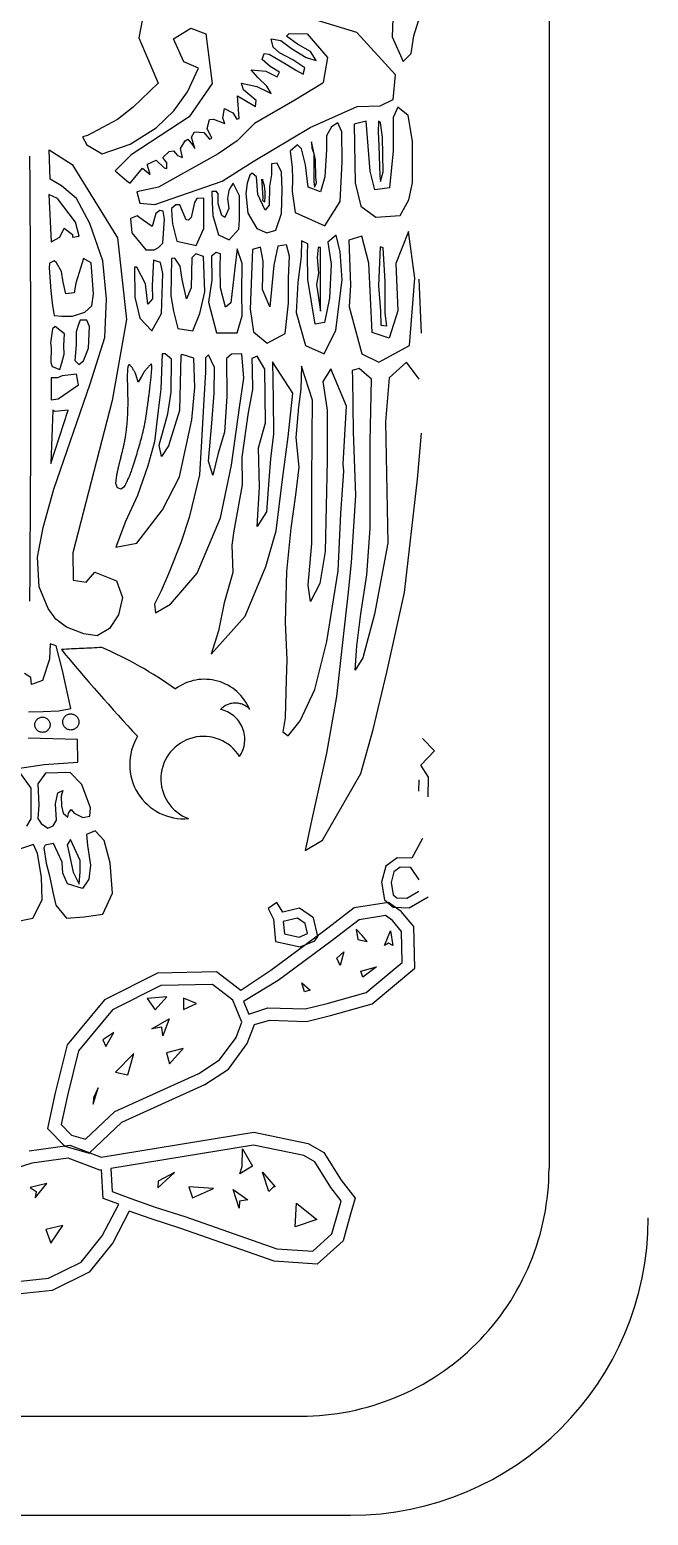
# Model space of a CAD drawing. Header units: millimetres. Extents: x -90 to 45, y 1085 to 1175.
# Drawn here: x 29.26 to 31.46, y 1152.24 to 1157.52 of the extents above; entities that cross this region are included whole.
import ezdxf

# ---------------------------------------------------------------- set-up
doc = ezdxf.new("R2010")
doc.units = ezdxf.units.MM
doc.linetypes.add('ACAD_ISO04W100', pattern=[30, 24, -3, 0, -3])
doc.layers.add('CUADRO DE DATOS', color=254, linetype='Continuous')
doc.layers.add('Eje', color=30, linetype='ACAD_ISO04W100')

msp = doc.modelspace()

# ---------------------------------------------------------------- linework, layer by layer
at = {"layer": 'CUADRO DE DATOS'}
for p, q in [((31.1071, 1158.9739), (31.1071, 1153.4709)), ((25.9737, 1152.5889), (30.2251, 1152.5889)), ((25.7973, 1152.236), (30.4015, 1152.236))]:
    msp.add_line(p, q, dxfattribs=at)
for centre, radius, start, end in [((30.2251, 1153.4709), 0.882, 269.9976, 0.0024), ((30.4015, 1153.2945), 1.0585, 270, 0)]:
    msp.add_arc(centre, radius, start, end, dxfattribs=at)
at = {"layer": 'Eje'}
for p, q in [((30.4234, 1157.5133), (29.9635, 1157.654)), ((30.5535, 1157.6284), (30.5495, 1157.4972)), ((30.6261, 1157.5016), (30.649, 1157.5736)), ((29.6621, 1157.562), (29.649, 1157.4941)), ((29.7716, 1157.4902), (29.8334, 1157.5288)), ((29.8334, 1157.5288), (29.8863, 1157.5078)), ((30.5607, 1157.3628), (30.4234, 1157.5133)), ((29.649, 1157.4941), (29.7173, 1157.3332)), ((29.809, 1157.4085), (29.7716, 1157.4902)), ((29.8863, 1157.5078), (29.9095, 1157.3319)), ((30.1261, 1157.4609), (30.1188, 1157.4909)), ((30.1188, 1157.4909), (30.1537, 1157.485)), ((30.1484, 1157.4405), (30.1261, 1157.4609)), ((30.1537, 1157.485), (30.1916, 1157.4557)), ((30.1735, 1157.4995), (30.1831, 1157.5097)), ((30.2126, 1157.4713), (30.1735, 1157.4995)), ((30.1831, 1157.5097), (30.2468, 1157.5081)), ((30.2589, 1157.4456), (30.2126, 1157.4713)), ((30.2468, 1157.5081), (30.3191, 1157.4241)), ((30.5495, 1157.4972), (30.5881, 1157.4101)), ((30.6169, 1157.4378), (30.6261, 1157.5016)), ((29.8607, 1157.3864), (29.809, 1157.4085)), ((30.0866, 1157.4164), (30.0943, 1157.4386)), ((30.1155, 1157.3918), (30.0866, 1157.4164)), ((30.0943, 1157.4386), (30.1118, 1157.4357)), ((30.1118, 1157.4357), (30.1719, 1157.4003)), ((30.1959, 1157.4154), (30.1484, 1157.4405)), ((30.1916, 1157.4557), (30.2434, 1157.4239)), ((30.2386, 1157.3873), (30.1959, 1157.4154)), ((30.2434, 1157.4239), (30.2788, 1157.4138)), ((30.2788, 1157.4138), (30.2589, 1157.4456)), ((30.3191, 1157.4241), (30.3036, 1157.3346)), ((30.5881, 1157.4101), (30.6169, 1157.4378)), ((29.8213, 1157.3022), (29.8607, 1157.3864)), ((30.0723, 1157.3521), (30.0476, 1157.3802)), ((30.0476, 1157.3802), (30.0999, 1157.3755)), ((30.1042, 1157.3215), (30.0723, 1157.3521)), ((30.0999, 1157.3755), (30.1408, 1157.3552)), ((30.1492, 1157.3715), (30.1155, 1157.3918)), ((30.1408, 1157.3552), (30.1492, 1157.3715)), ((30.1719, 1157.4003), (30.2092, 1157.3782)), ((30.2092, 1157.3782), (30.2327, 1157.365)), ((30.2327, 1157.365), (30.2386, 1157.3873)), ((30.5525, 1157.275), (30.5607, 1157.3628)), ((29.7173, 1157.3332), (29.6285, 1157.2477)), ((29.7728, 1157.2342), (29.8213, 1157.3022)), ((29.9095, 1157.3319), (29.8275, 1157.2133)), ((30.0207, 1157.3087), (30.0135, 1157.3327)), ((30.0135, 1157.3327), (30.0682, 1157.3208)), ((30.0659, 1157.2715), (30.0207, 1157.3087)), ((30.0682, 1157.3208), (30.1043, 1157.3029)), ((30.1193, 1157.2957), (30.1042, 1157.3215)), ((30.1043, 1157.3029), (30.1193, 1157.2957)), ((30.3024, 1157.3327), (30.2029, 1157.2718)), ((30.3036, 1157.3346), (30.3024, 1157.3327)), ((29.6285, 1157.2477), (29.5728, 1157.2037)), ((30.0047, 1157.2065), (29.9997, 1157.2882)), ((29.9997, 1157.2882), (30.0629, 1157.2493)), ((30.2029, 1157.2718), (30.0595, 1157.1886)), ((30.0629, 1157.2493), (30.0659, 1157.2715)), ((30.2583, 1157.1752), (30.4246, 1157.2495)), ((30.4246, 1157.2495), (30.5063, 1157.2515)), ((30.5063, 1157.2515), (30.5525, 1157.275)), ((30.5694, 1157.2468), (30.5527, 1157.2102)), ((30.6061, 1157.2181), (30.5694, 1157.2468)), ((29.5728, 1157.2037), (29.4654, 1157.1464)), ((29.8275, 1157.2133), (29.6211, 1157.0777)), ((29.7098, 1157.1734), (29.7728, 1157.2342)), ((29.8919, 1157.1708), (29.8996, 1157.2033)), ((29.8996, 1157.2033), (29.914, 1157.2045)), ((29.914, 1157.2045), (29.9537, 1157.189)), ((29.9471, 1157.2076), (29.953, 1157.2424)), ((29.9537, 1157.189), (29.9471, 1157.2076)), ((29.953, 1157.2424), (29.9831, 1157.2275)), ((29.9831, 1157.2275), (29.9975, 1157.2047)), ((29.9975, 1157.2047), (30.0047, 1157.2065)), ((30.4572, 1157.1979), (30.4139, 1157.1864)), ((30.4714, 1157.0195), (30.4572, 1157.1979)), ((30.501, 1157.198), (30.4999, 1157.1596)), ((30.5082, 1157.1914), (30.501, 1157.198)), ((30.5527, 1157.2102), (30.5523, 1157.0924)), ((30.6213, 1157.1262), (30.6061, 1157.2181)), ((29.4654, 1157.1464), (29.4485, 1157.1416)), ((29.4485, 1157.1416), (29.4636, 1157.1128)), ((29.618, 1157.1161), (29.7098, 1157.1734)), ((29.8355, 1157.14), (29.8468, 1157.1593)), ((29.8468, 1157.1593), (29.8799, 1157.157)), ((29.8799, 1157.157), (29.8998, 1157.1336)), ((29.9076, 1157.1366), (29.8919, 1157.1708)), ((30.0595, 1157.1886), (29.9977, 1157.1278)), ((30.0556, 1157.0534), (30.2583, 1157.1752)), ((30.334, 1157.1772), (30.3161, 1157.1453)), ((30.3161, 1157.1453), (30.3162, 1157.0961)), ((30.3556, 1157.1911), (30.334, 1157.1772)), ((30.3701, 1157.1593), (30.3556, 1157.1911)), ((30.3716, 1157.0529), (30.3701, 1157.1593)), ((30.4139, 1157.1864), (30.4161, 1157.0452)), ((30.4999, 1157.1596), (30.5024, 1157.1091)), ((30.515, 1157.1404), (30.5082, 1157.1914)), ((29.3297, 1157.095), (29.4115, 1157.0436)), ((29.3329, 1156.9905), (29.3297, 1157.095)), ((29.4636, 1157.1128), (29.5184, 1157.0816)), ((29.5184, 1157.0816), (29.618, 1157.1161)), ((29.7341, 1157.0677), (29.7563, 1157.09)), ((29.7563, 1157.09), (29.7713, 1157.0924)), ((29.7713, 1157.0924), (29.7857, 1157.0756)), ((29.7965, 1157.0997), (29.8133, 1157.128)), ((29.8038, 1157.0679), (29.7965, 1157.0997)), ((29.8133, 1157.128), (29.8229, 1157.1334)), ((29.8229, 1157.1334), (29.8391, 1157.113)), ((29.8482, 1157.0998), (29.8355, 1157.14)), ((29.8391, 1157.113), (29.8482, 1157.0998)), ((29.8998, 1157.1336), (29.9076, 1157.1366)), ((29.9977, 1157.1278), (29.9305, 1157.0808)), ((30.2122, 1157.1133), (30.187, 1157.091)), ((30.187, 1157.091), (30.1932, 1157.0327)), ((30.2273, 1157.0989), (30.2122, 1157.1133)), ((30.2406, 1157.0424), (30.2273, 1157.0989)), ((30.2627, 1157.1236), (30.2639, 1157.1008)), ((30.2766, 1157.0593), (30.2627, 1157.1236)), ((30.2639, 1157.1008), (30.2706, 1157.0827)), ((30.3162, 1157.0961), (30.3104, 1156.9999)), ((30.5024, 1157.1091), (30.5051, 1157.0022)), ((30.517, 1157.0166), (30.515, 1157.1404)), ((30.5523, 1157.0924), (30.5397, 1156.9599)), ((30.6217, 1156.9778), (30.6213, 1157.1262)), ((29.4115, 1157.0436), (29.5725, 1156.7826)), ((29.6211, 1157.0777), (29.5642, 1157.0205)), ((29.6789, 1157.0448), (29.7107, 1157.0592)), ((29.6789, 1157.04), (29.6789, 1157.0448)), ((29.6892, 1157.0075), (29.6789, 1157.04)), ((29.7107, 1157.0592), (29.739, 1157.0317)), ((29.9305, 1157.0808), (29.7187, 1156.9625)), ((29.7479, 1157.0497), (29.7341, 1157.0677)), ((29.748, 1157.0293), (29.7479, 1157.0497)), ((29.7857, 1157.0756), (29.8038, 1157.0679)), ((29.9452, 1156.9841), (30.0556, 1157.0534)), ((30.1205, 1157.0452), (30.1199, 1157.0079)), ((30.1403, 1157.0482), (30.1205, 1157.0452)), ((30.156, 1157.0158), (30.1403, 1157.0482)), ((30.251, 1156.9625), (30.2406, 1157.0424)), ((30.2706, 1157.0827), (30.2712, 1157.0545)), ((30.2712, 1157.0545), (30.2708, 1156.9824)), ((30.278, 1156.9986), (30.2766, 1157.0593)), ((30.3647, 1156.9111), (30.3716, 1157.0529)), ((30.4161, 1157.0452), (30.4174, 1156.9785)), ((29.3732, 1156.9678), (29.3329, 1156.9905)), ((29.5642, 1157.0205), (29.6057, 1156.9857)), ((29.6057, 1156.9857), (29.6177, 1156.9767)), ((29.6177, 1156.9767), (29.6621, 1157.0303)), ((29.6621, 1157.0303), (29.6892, 1157.0075)), ((29.705, 1156.9006), (29.9452, 1156.9841)), ((29.739, 1157.0317), (29.748, 1157.0293)), ((30.043, 1157.0047), (30.0341, 1156.9765)), ((30.0514, 1157.012), (30.043, 1157.0047)), ((30.0671, 1156.9988), (30.0514, 1157.012)), ((30.0714, 1156.9363), (30.0671, 1156.9988)), ((30.0845, 1156.991), (30.0864, 1156.9784)), ((30.09, 1156.982), (30.0899, 1156.991)), ((30.0948, 1156.967), (30.09, 1156.982)), ((30.1199, 1157.0079), (30.1128, 1156.9646)), ((30.1579, 1156.9527), (30.156, 1157.0158)), ((30.1932, 1157.0327), (30.1951, 1156.9925)), ((30.1951, 1156.9925), (30.194, 1156.9468)), ((30.2708, 1156.9824), (30.2732, 1156.962)), ((30.2798, 1156.9782), (30.278, 1156.9986)), ((30.3104, 1156.9999), (30.2943, 1156.9464)), ((30.4872, 1156.9535), (30.4714, 1157.0195)), ((30.5051, 1157.0022), (30.5081, 1156.9823)), ((30.5081, 1156.9823), (30.517, 1157.0166)), ((29.3595, 1156.9221), (29.3288, 1156.9364)), ((29.3288, 1156.9364), (29.337, 1156.7682)), ((29.4268, 1156.9228), (29.3732, 1156.9678)), ((29.7187, 1156.9625), (29.6412, 1156.9455)), ((29.6412, 1156.9455), (29.6521, 1156.9059)), ((29.9248, 1156.9474), (29.9086, 1156.9473)), ((29.9086, 1156.9473), (29.9087, 1156.9083)), ((29.9308, 1156.9384), (29.9248, 1156.9474)), ((29.9309, 1156.9029), (29.9308, 1156.9384)), ((29.9681, 1156.9505), (29.9633, 1156.9228)), ((29.9752, 1156.9637), (29.9681, 1156.9505)), ((29.9842, 1156.9764), (29.9752, 1156.9637)), ((30.006, 1156.9319), (29.9842, 1156.9764)), ((30.0066, 1156.8989), (30.006, 1156.9319)), ((30.0341, 1156.9765), (30.0294, 1156.9404)), ((30.0294, 1156.9404), (30.0361, 1156.8701)), ((30.098, 1156.8811), (30.0714, 1156.9363)), ((30.0864, 1156.9784), (30.0889, 1156.9243)), ((30.0972, 1156.9472), (30.0948, 1156.967)), ((30.0961, 1156.9105), (30.0973, 1156.9297)), ((30.0973, 1156.9297), (30.0972, 1156.9472)), ((30.1128, 1156.9646), (30.1124, 1156.8991)), ((30.1563, 1156.8686), (30.1579, 1156.9527)), ((30.194, 1156.9468), (30.2038, 1156.8723)), ((30.2943, 1156.9464), (30.251, 1156.9625)), ((30.2732, 1156.962), (30.2798, 1156.9782)), ((30.4174, 1156.9785), (30.438, 1156.8951)), ((30.5397, 1156.9599), (30.4872, 1156.9535)), ((30.6091, 1156.917), (30.6217, 1156.9778)), ((29.4234, 1156.8375), (29.3595, 1156.9221)), ((29.4745, 1156.8334), (29.4268, 1156.9228)), ((29.6521, 1156.9059), (29.705, 1156.9006)), ((29.7237, 1156.879), (29.7087, 1156.8688)), ((29.7345, 1156.8767), (29.7237, 1156.879)), ((29.74, 1156.849), (29.7345, 1156.8767)), ((29.7801, 1156.8996), (29.7651, 1156.8869)), ((29.7651, 1156.8869), (29.7658, 1156.8605)), ((29.7946, 1156.8996), (29.7801, 1156.8996)), ((29.8091, 1156.8624), (29.7946, 1156.8996)), ((29.8462, 1156.9082), (29.8397, 1156.8757)), ((29.8546, 1156.9226), (29.8462, 1156.9082)), ((29.8792, 1156.9232), (29.8546, 1156.9226)), ((29.8795, 1156.8151), (29.8792, 1156.9232)), ((29.9087, 1156.9083), (29.9112, 1156.8614)), ((29.9442, 1156.8615), (29.9309, 1156.9029)), ((29.9688, 1156.8868), (29.9539, 1156.8549)), ((29.9633, 1156.9228), (29.9688, 1156.8868)), ((30.006, 1156.8971), (30.0066, 1156.8989)), ((30.0068, 1156.8466), (30.006, 1156.8971)), ((30.0889, 1156.9243), (30.0877, 1156.9153)), ((30.0877, 1156.9153), (30.0961, 1156.9105)), ((30.1124, 1156.8991), (30.098, 1156.8811)), ((30.3102, 1156.8251), (30.3647, 1156.9111)), ((30.438, 1156.8951), (30.491, 1156.8555)), ((30.5775, 1156.8623), (30.6091, 1156.917)), ((29.4367, 1156.7883), (29.4234, 1156.8375)), ((29.5204, 1156.7007), (29.4745, 1156.8334)), ((29.6426, 1156.8608), (29.6186, 1156.8506)), ((29.6186, 1156.8506), (29.6235, 1156.8001)), ((29.6655, 1156.8435), (29.6426, 1156.8608)), ((29.6956, 1156.8231), (29.6655, 1156.8435)), ((29.7087, 1156.8688), (29.6956, 1156.8231)), ((29.7359, 1156.798), (29.74, 1156.849)), ((29.7658, 1156.8605), (29.7677, 1156.8317)), ((29.7677, 1156.8317), (29.7834, 1156.7704)), ((29.8169, 1156.8468), (29.8091, 1156.8624)), ((29.8253, 1156.845), (29.8169, 1156.8468)), ((29.8343, 1156.8547), (29.8253, 1156.845)), ((29.8397, 1156.8757), (29.8343, 1156.8547)), ((29.9112, 1156.8614), (29.9312, 1156.7924)), ((29.9539, 1156.8549), (29.9442, 1156.8615)), ((30.0044, 1156.8136), (30.0068, 1156.8466)), ((30.0361, 1156.8701), (30.0675, 1156.8155)), ((30.136, 1156.8097), (30.1563, 1156.8686)), ((30.2038, 1156.8723), (30.3102, 1156.8251)), ((30.491, 1156.8555), (30.5775, 1156.8623)), ((29.337, 1156.7682), (29.3676, 1156.7845)), ((29.3676, 1156.7845), (29.3826, 1156.817)), ((29.3826, 1156.817), (29.4121, 1156.7942)), ((29.4121, 1156.7942), (29.4127, 1156.7846)), ((29.4127, 1156.7846), (29.4367, 1156.7883)), ((29.5725, 1156.7826), (29.605, 1156.4919)), ((29.6235, 1156.8001), (29.6729, 1156.7401)), ((29.7342, 1156.7631), (29.7359, 1156.798)), ((29.7834, 1156.7704), (29.852, 1156.755)), ((29.852, 1156.755), (29.8795, 1156.8151)), ((29.9312, 1156.7924), (29.9691, 1156.7751)), ((29.9691, 1156.7751), (30.0044, 1156.8136)), ((30.0675, 1156.8155), (30.1042, 1156.8)), ((30.1042, 1156.8), (30.136, 1156.8097)), ((30.2268, 1156.7714), (30.2257, 1156.7156)), ((30.2491, 1156.7613), (30.2268, 1156.7714)), ((30.3505, 1156.7915), (30.32, 1156.7668)), ((30.3639, 1156.7327), (30.3505, 1156.7915)), ((30.4413, 1156.7887), (30.3956, 1156.7736)), ((30.3956, 1156.7736), (30.4008, 1156.6138)), ((30.4661, 1156.6921), (30.4413, 1156.7887)), ((30.607, 1156.8047), (30.5622, 1156.6905)), ((30.6303, 1156.639), (30.607, 1156.8047)), ((29.6729, 1156.7401), (29.703, 1156.739)), ((29.703, 1156.739), (29.7186, 1156.7475)), ((29.7186, 1156.7475), (29.7342, 1156.7631)), ((29.8508, 1156.7255), (29.8364, 1156.7105)), ((29.8779, 1156.716), (29.8508, 1156.7255)), ((29.9229, 1156.7305), (29.9073, 1156.7172)), ((29.9385, 1156.7251), (29.9229, 1156.7305)), ((29.9374, 1156.6777), (29.9385, 1156.7251)), ((29.9986, 1156.7427), (29.9897, 1156.6748)), ((30.0155, 1156.6904), (29.9986, 1156.7427)), ((30.0521, 1156.7404), (30.0447, 1156.5283)), ((30.0815, 1156.7495), (30.0521, 1156.7404)), ((30.09, 1156.6996), (30.0815, 1156.7495)), ((30.1427, 1156.7526), (30.1285, 1156.6853)), ((30.1734, 1156.7569), (30.1427, 1156.7526)), ((30.1843, 1156.7173), (30.1734, 1156.7569)), ((30.2479, 1156.7252), (30.2491, 1156.7613)), ((30.2494, 1156.6339), (30.2479, 1156.7252)), ((30.2857, 1156.7481), (30.2822, 1156.7127)), ((30.2948, 1156.7482), (30.2857, 1156.7481)), ((30.2941, 1156.5216), (30.2948, 1156.7482)), ((30.32, 1156.7668), (30.3321, 1156.6888)), ((30.3713, 1156.6324), (30.3639, 1156.7327)), ((30.5068, 1156.7498), (30.5011, 1156.6116)), ((30.5171, 1156.7469), (30.5068, 1156.7498)), ((30.5239, 1156.6267), (30.5171, 1156.7469)), ((29.3311, 1156.6921), (29.3293, 1156.6753)), ((29.3293, 1156.6753), (29.3356, 1156.5942)), ((29.3479, 1156.7006), (29.3311, 1156.6921)), ((29.3563, 1156.6934), (29.3479, 1156.7006)), ((29.3738, 1156.6622), (29.3563, 1156.6934)), ((29.4512, 1156.7093), (29.425, 1156.6215)), ((29.4795, 1156.6931), (29.4512, 1156.7093)), ((29.4877, 1156.5832), (29.4795, 1156.6931)), ((29.534, 1156.5656), (29.5204, 1156.7007)), ((29.6334, 1156.6782), (29.6337, 1156.5706)), ((29.6412, 1156.6782), (29.6334, 1156.6782)), ((29.6726, 1156.6182), (29.6412, 1156.6782)), ((29.7001, 1156.7029), (29.6961, 1156.6122)), ((29.7259, 1156.694), (29.7001, 1156.7029)), ((29.7344, 1156.6556), (29.7259, 1156.694)), ((29.7643, 1156.7085), (29.7633, 1156.6418)), ((29.7764, 1156.7097), (29.7643, 1156.7085)), ((29.795, 1156.6815), (29.7764, 1156.7097)), ((29.803, 1156.6335), (29.795, 1156.6815)), ((29.8364, 1156.7105), (29.8343, 1156.6041)), ((29.883, 1156.5898), (29.8779, 1156.716)), ((29.9073, 1156.7172), (29.9075, 1156.6325)), ((29.9388, 1156.6044), (29.9374, 1156.6777)), ((29.9897, 1156.6748), (29.9762, 1156.5504)), ((30.0151, 1156.5877), (30.0155, 1156.6904)), ((30.0878, 1156.5987), (30.09, 1156.6996)), ((30.1285, 1156.6853), (30.1144, 1156.5363)), ((30.1803, 1156.6397), (30.1843, 1156.7173)), ((30.2257, 1156.7156), (30.2139, 1156.623)), ((30.2822, 1156.7127), (30.2878, 1156.6568)), ((30.3321, 1156.6888), (30.3264, 1156.568)), ((30.4781, 1156.4452), (30.4661, 1156.6921)), ((30.5622, 1156.6905), (30.5698, 1156.5223)), ((29.3794, 1156.6249), (29.3738, 1156.6622)), ((29.3891, 1156.5835), (29.3794, 1156.6249)), ((29.425, 1156.6215), (29.4185, 1156.586)), ((29.68, 1156.5461), (29.6726, 1156.6182)), ((29.6961, 1156.6122), (29.6968, 1156.5648)), ((29.7287, 1156.5126), (29.7344, 1156.6556)), ((29.7633, 1156.6418), (29.7628, 1156.5757)), ((29.8175, 1156.565), (29.803, 1156.6335)), ((29.9075, 1156.6325), (29.8957, 1156.5538)), ((30.1805, 1156.5496), (30.1803, 1156.6397)), ((30.2139, 1156.623), (30.2076, 1156.516)), ((30.2749, 1156.4753), (30.2494, 1156.6339)), ((30.2878, 1156.6568), (30.2806, 1156.6159)), ((30.2806, 1156.6159), (30.2886, 1156.5607)), ((30.3489, 1156.4539), (30.3713, 1156.6324)), ((30.4008, 1156.6138), (30.3962, 1156.5363)), ((30.5248, 1156.5144), (30.5239, 1156.6267)), ((30.6104, 1156.3992), (30.6303, 1156.639)), ((30.6537, 1156.4428), (30.6448, 1156.6351)), ((29.3356, 1156.5942), (29.3417, 1156.5401)), ((29.4185, 1156.586), (29.3891, 1156.5835)), ((29.4812, 1156.5405), (29.4877, 1156.5832)), ((29.5271, 1156.428), (29.534, 1156.5656)), ((29.6337, 1156.5706), (29.6519, 1156.4968)), ((29.6968, 1156.5648), (29.68, 1156.5461)), ((29.7628, 1156.5757), (29.772, 1156.5211)), ((29.8343, 1156.6041), (29.8175, 1156.565)), ((29.8657, 1156.5129), (29.883, 1156.5898)), ((29.9564, 1156.5359), (29.9388, 1156.6044)), ((30.0159, 1156.5042), (30.0151, 1156.5877)), ((30.1144, 1156.5363), (30.0878, 1156.5987)), ((30.2886, 1156.5607), (30.2941, 1156.5216)), ((30.3264, 1156.568), (30.3092, 1156.4814)), ((30.5011, 1156.6116), (30.508, 1156.5221)), ((29.3417, 1156.5401), (29.3472, 1156.5053)), ((29.4121, 1156.5036), (29.4566, 1156.5176)), ((29.4566, 1156.5176), (29.4812, 1156.5405)), ((29.6952, 1156.4518), (29.7287, 1156.5126)), ((29.772, 1156.5211), (29.7871, 1156.4598)), ((29.8406, 1156.4515), (29.8657, 1156.5129)), ((29.8957, 1156.5538), (29.9248, 1156.4445)), ((29.9762, 1156.5504), (29.9564, 1156.5359)), ((30.0447, 1156.5283), (30.0563, 1156.4478)), ((30.1687, 1156.4421), (30.1805, 1156.5496)), ((30.2076, 1156.516), (30.2409, 1156.3996)), ((30.3962, 1156.5363), (30.441, 1156.37)), ((30.508, 1156.5221), (30.5093, 1156.4717)), ((30.5309, 1156.4687), (30.5248, 1156.5144)), ((30.5698, 1156.5223), (30.5382, 1156.4255)), ((29.342, 1156.459), (29.3349, 1156.4085)), ((29.3509, 1156.4662), (29.342, 1156.459)), ((29.3472, 1156.5053), (29.3749, 1156.5029)), ((29.3847, 1156.4405), (29.3509, 1156.4662)), ((29.3749, 1156.5029), (29.4121, 1156.5036)), ((29.4345, 1156.4736), (29.4261, 1156.4478)), ((29.4404, 1156.4887), (29.4345, 1156.4736)), ((29.4633, 1156.4887), (29.4404, 1156.4887)), ((29.4736, 1156.4665), (29.4633, 1156.4887)), ((29.4696, 1156.3902), (29.4736, 1156.4665)), ((29.605, 1156.4919), (29.554, 1156.2028)), ((29.6519, 1156.4968), (29.6952, 1156.4518)), ((29.7871, 1156.4598), (29.8406, 1156.4515)), ((29.9987, 1156.4441), (30.0159, 1156.5042)), ((30.3092, 1156.4814), (30.2749, 1156.4753)), ((30.307, 1156.3697), (30.3489, 1156.4539)), ((30.5093, 1156.4717), (30.5309, 1156.4687)), ((29.3349, 1156.4085), (29.3367, 1156.391)), ((29.3818, 1156.399), (29.3847, 1156.4405)), ((29.4251, 1156.4009), (29.4204, 1156.3462)), ((29.4261, 1156.4478), (29.4251, 1156.4009)), ((29.4752, 1156.2621), (29.5271, 1156.428)), ((29.9248, 1156.4445), (29.9987, 1156.4441)), ((30.0563, 1156.4478), (30.1051, 1156.4071)), ((30.1051, 1156.4071), (30.1687, 1156.4421)), ((30.5382, 1156.4255), (30.4781, 1156.4452)), ((29.3367, 1156.391), (29.3351, 1156.3381)), ((29.3747, 1156.3371), (29.3825, 1156.3677)), ((29.3825, 1156.3677), (29.3818, 1156.399)), ((29.4516, 1156.3451), (29.4696, 1156.3902)), ((29.7316, 1156.3693), (29.7272, 1156.2437)), ((29.7425, 1156.3699), (29.7316, 1156.3693)), ((29.7652, 1156.3499), (29.7425, 1156.3699)), ((29.7633, 1156.2329), (29.7652, 1156.3499)), ((29.798, 1156.3641), (29.7936, 1156.1675)), ((29.802, 1156.3665), (29.798, 1156.3641)), ((29.8435, 1156.3546), (29.802, 1156.3665)), ((29.848, 1156.2494), (29.8435, 1156.3546)), ((29.8855, 1156.3547), (29.8851, 1156.3042)), ((29.8963, 1156.3655), (29.8855, 1156.3547)), ((29.9175, 1156.3211), (29.8963, 1156.3655)), ((29.9775, 1156.3688), (29.9601, 1156.3531)), ((29.9601, 1156.3531), (29.9616, 1156.2179)), ((30.0147, 1156.3695), (29.9775, 1156.3688)), ((30.0216, 1156.2829), (30.0147, 1156.3695)), ((30.0688, 1156.3606), (30.0508, 1156.3527)), ((30.0508, 1156.3527), (30.0509, 1156.3131)), ((30.096, 1156.3144), (30.0688, 1156.3606)), ((30.2409, 1156.3996), (30.307, 1156.3697)), ((30.441, 1156.37), (30.5018, 1156.3395)), ((30.5018, 1156.3395), (30.6104, 1156.3992)), ((29.3351, 1156.3381), (29.3405, 1156.3243)), ((29.3405, 1156.3243), (29.3676, 1156.3142)), ((29.3676, 1156.3142), (29.3747, 1156.3371)), ((29.4265, 1156.2969), (29.3755, 1156.2914)), ((29.4204, 1156.3462), (29.4349, 1156.3312)), ((29.4345, 1156.2591), (29.4265, 1156.2969)), ((29.4349, 1156.3312), (29.4516, 1156.3451)), ((29.6082, 1156.3134), (29.6075, 1156.2872)), ((29.6092, 1156.3233), (29.6082, 1156.3134)), ((29.6103, 1156.3269), (29.6092, 1156.3233)), ((29.6128, 1156.3305), (29.6103, 1156.3269)), ((29.6169, 1156.3304), (29.6128, 1156.3305)), ((29.6933, 1156.3325), (29.6912, 1156.3325)), ((29.6952, 1156.3272), (29.6933, 1156.3325)), ((29.8851, 1156.3042), (29.8799, 1156.2056)), ((29.9159, 1156.2298), (29.9175, 1156.3211)), ((30.0509, 1156.3131), (30.0529, 1156.2428)), ((30.0983, 1156.1239), (30.096, 1156.3144)), ((30.196, 1156.2293), (30.1236, 1156.3415)), ((30.1236, 1156.3415), (30.1257, 1156.2081)), ((30.227, 1156.325), (30.2248, 1156.2432)), ((30.2658, 1156.2043), (30.227, 1156.325)), ((30.3316, 1156.3156), (30.3023, 1156.2705)), ((30.3866, 1156.1836), (30.3316, 1156.3156)), ((30.4319, 1156.3171), (30.4073, 1156.3104)), ((30.4073, 1156.3104), (30.4086, 1156.2816)), ((30.4753, 1156.2794), (30.4319, 1156.3171)), ((30.6008, 1156.3398), (30.539, 1156.2844)), ((30.6448, 1156.2792), (30.6008, 1156.3398)), ((29.337, 1156.2841), (29.3366, 1156.2059)), ((29.3593, 1156.2835), (29.337, 1156.2841)), ((29.3468, 1155.8875), (29.4752, 1156.2621)), ((29.3755, 1156.2914), (29.3593, 1156.2835)), ((29.3613, 1156.209), (29.4345, 1156.2591)), ((29.6466, 1156.2681), (29.6408, 1156.2852)), ((29.6582, 1156.2883), (29.6466, 1156.2681)), ((29.7272, 1156.2437), (29.7178, 1156.1673)), ((29.8369, 1156.134), (29.848, 1156.2494)), ((30.0068, 1156.1783), (30.0216, 1156.2829)), ((30.0529, 1156.2428), (30.0369, 1156.161)), ((30.2248, 1156.2432), (30.2166, 1156.1813)), ((30.3023, 1156.2705), (30.3176, 1156.1684)), ((30.4086, 1156.2816), (30.4103, 1156.0917)), ((30.4711, 1156.0558), (30.4753, 1156.2794)), ((30.539, 1156.2844), (30.525, 1156.1269)), ((29.3366, 1156.2059), (29.3613, 1156.209)), ((29.554, 1156.2028), (29.4134, 1155.6611)), ((29.7515, 1156.156), (29.7633, 1156.2329)), ((29.8799, 1156.2056), (29.8702, 1156.0385)), ((29.9078, 1156.1222), (29.9159, 1156.2298)), ((29.9616, 1156.2179), (29.9536, 1156.0904)), ((30.1257, 1156.2081), (30.1273, 1156.0849)), ((30.179, 1156.0736), (30.196, 1156.2293)), ((30.2643, 1156.0739), (30.2658, 1156.2043)), ((29.3421, 1156.1693), (29.3361, 1155.9794)), ((29.3361, 1155.9794), (29.3974, 1156.1688)), ((29.3512, 1156.1639), (29.3421, 1156.1693)), ((29.3974, 1156.1688), (29.3512, 1156.1639)), ((29.7178, 1156.1673), (29.7037, 1156.0567)), ((29.7211, 1156.0447), (29.7515, 1156.156)), ((29.7936, 1156.1675), (29.7536, 1156.0418)), ((29.9779, 1155.9733), (30.0068, 1156.1783)), ((30.0369, 1156.161), (30.0151, 1156.0017)), ((30.2166, 1156.1813), (30.2066, 1156.0719)), ((30.3176, 1156.1684), (30.3187, 1155.9887)), ((30.3752, 1155.9774), (30.3866, 1156.1836)), ((29.7929, 1155.9319), (29.8369, 1156.134)), ((29.8962, 1155.9869), (29.9078, 1156.1222)), ((29.9536, 1156.0904), (29.9309, 1156.0164)), ((30.0745, 1156.0355), (30.0983, 1156.1239)), ((30.1273, 1156.0849), (30.1161, 1155.9959)), ((30.4103, 1156.0917), (30.4188, 1155.8651)), ((30.525, 1156.1269), (30.5334, 1155.6954)), ((30.6398, 1155.9234), (30.6537, 1156.0869)), ((29.7037, 1156.0567), (29.6805, 1155.9713)), ((29.729, 1156.0045), (29.7211, 1156.0447)), ((29.7536, 1156.0418), (29.729, 1156.0045)), ((29.8702, 1156.0385), (29.8638, 1155.9393)), ((30.0779, 1155.8948), (30.0745, 1156.0355)), ((30.1596, 1155.9221), (30.179, 1156.0736)), ((30.2066, 1156.0719), (30.2178, 1155.9662)), ((30.2636, 1155.908), (30.2643, 1156.0739)), ((30.4708, 1155.7481), (30.4711, 1156.0558)), ((29.9119, 1155.9377), (29.8962, 1155.9869)), ((29.9309, 1156.0164), (29.9119, 1155.9377)), ((30.0151, 1156.0017), (30.0154, 1155.9031)), ((30.1161, 1155.9959), (30.1109, 1155.9196)), ((30.3187, 1155.9887), (30.3105, 1155.6665)), ((30.3777, 1155.9522), (30.3752, 1155.9774)), ((29.5676, 1155.9272), (29.5658, 1155.9097)), ((29.6805, 1155.9713), (29.6441, 1155.8648)), ((29.7332, 1155.814), (29.7929, 1155.9319)), ((29.8638, 1155.9393), (29.8276, 1155.7866)), ((29.9388, 1155.7857), (29.9779, 1155.9733)), ((30.2178, 1155.9662), (30.206, 1155.8676)), ((30.3673, 1155.8007), (30.3777, 1155.9522)), ((29.3087, 1155.751), (29.3468, 1155.8875)), ((29.3468, 1155.8875), (29.3468, 1155.8875)), ((29.5658, 1155.9097), (29.5715, 1155.8936)), ((29.5715, 1155.8936), (29.5845, 1155.8887)), ((29.5845, 1155.8887), (29.5975, 1155.8975)), ((30.0154, 1155.9031), (29.9858, 1155.7395)), ((30.0693, 1155.7548), (30.0779, 1155.8948)), ((30.1109, 1155.9196), (30.1022, 1155.8066)), ((30.1372, 1155.74), (30.1596, 1155.9221)), ((30.2642, 1155.6946), (30.2636, 1155.908)), ((30.5928, 1155.52), (30.6398, 1155.9234)), ((29.6441, 1155.8648), (29.6005, 1155.7727)), ((30.206, 1155.8676), (30.1895, 1155.7485)), ((30.4188, 1155.8651), (30.4032, 1155.6265)), ((29.6005, 1155.7727), (29.5665, 1155.6813)), ((29.6415, 1155.6959), (29.7332, 1155.814)), ((29.8276, 1155.7866), (29.7978, 1155.697)), ((29.8564, 1155.5883), (29.9388, 1155.7857)), ((30.1022, 1155.8066), (30.0693, 1155.7548)), ((30.357, 1155.5975), (30.3673, 1155.8007)), ((29.2879, 1155.6458), (29.3087, 1155.751)), ((29.9858, 1155.7395), (29.9787, 1155.6884)), ((30.1003, 1155.613), (30.1372, 1155.74)), ((30.1895, 1155.7485), (30.1737, 1155.5946)), ((30.4592, 1155.5828), (30.4708, 1155.7481)), ((29.4134, 1155.6611), (29.4155, 1155.5638)), ((29.5665, 1155.6813), (29.6415, 1155.6959)), ((29.7978, 1155.697), (29.7536, 1155.5868)), ((29.9787, 1155.6884), (29.9826, 1155.5911)), ((30.2508, 1155.5461), (30.2642, 1155.6946)), ((30.3105, 1155.6665), (30.2916, 1155.5517)), ((30.5334, 1155.6954), (30.4866, 1155.4434)), ((29.2942, 1155.5407), (29.2879, 1155.6458)), ((30.0263, 1155.4355), (30.1003, 1155.613)), ((30.4032, 1155.6265), (30.3915, 1155.5111)), ((29.4155, 1155.5638), (29.4611, 1155.5567)), ((29.4611, 1155.5567), (29.4923, 1155.5922)), ((29.4923, 1155.5922), (29.5687, 1155.5617)), ((29.5687, 1155.5617), (29.5904, 1155.5017)), ((29.7536, 1155.5868), (29.7274, 1155.5261)), ((29.7611, 1155.4781), (29.8564, 1155.5883)), ((29.9826, 1155.5911), (29.9522, 1155.4834)), ((30.1737, 1155.5946), (30.1694, 1155.4149)), ((30.3168, 1155.3456), (30.357, 1155.5975)), ((30.4374, 1155.4445), (30.4592, 1155.5828)), ((29.3256, 1155.4633), (29.2942, 1155.5407)), ((29.5904, 1155.5017), (29.5762, 1155.4404)), ((29.7274, 1155.5261), (29.7046, 1155.4785)), ((30.2593, 1155.4879), (30.2508, 1155.5461)), ((30.2916, 1155.5517), (30.2593, 1155.4879)), ((30.3915, 1155.5111), (30.3739, 1155.353)), ((30.5299, 1155.2362), (30.5928, 1155.52)), ((29.3539, 1155.4249), (29.3256, 1155.4633)), ((29.7046, 1155.4785), (29.7077, 1155.4473)), ((29.7077, 1155.4473), (29.7611, 1155.4781)), ((29.9522, 1155.4834), (29.9315, 1155.3836)), ((29.3918, 1155.3967), (29.3539, 1155.4249)), ((29.4531, 1155.3734), (29.3918, 1155.3967)), ((29.5762, 1155.4404), (29.5444, 1155.3916)), ((29.9053, 1155.3006), (30.0263, 1155.4355)), ((30.1694, 1155.4149), (30.1746, 1155.2803)), ((30.4232, 1155.3303), (30.4374, 1155.4445)), ((30.4866, 1155.4434), (30.4444, 1155.2876)), ((29.5006, 1155.3663), (29.4531, 1155.3734)), ((29.5444, 1155.3916), (29.5006, 1155.3663)), ((29.9315, 1155.3836), (29.9053, 1155.3006)), ((30.274, 1155.1754), (30.3168, 1155.3456)), ((30.3739, 1155.353), (30.351, 1155.1498)), ((29.333, 1155.3369), (29.3314, 1155.2834)), ((29.3541, 1155.3303), (29.333, 1155.3369)), ((29.3771, 1155.242), (29.3541, 1155.3303)), ((30.4181, 1155.2437), (30.4232, 1155.3303)), ((29.3314, 1155.2834), (29.3057, 1155.2064)), ((29.407, 1155.1069), (29.3771, 1155.242)), ((30.1746, 1155.2803), (30.1718, 1155.21)), ((30.4444, 1155.2876), (30.4181, 1155.2437)), ((29.2648, 1155.2171), (29.242, 1155.2321)), ((29.2673, 1155.1931), (29.2648, 1155.2171)), ((29.3057, 1155.2064), (29.2673, 1155.1931)), ((30.1718, 1155.21), (30.1685, 1155.0735)), ((30.4818, 1155.0323), (30.5299, 1155.2362)), ((30.2226, 1155.0635), (30.274, 1155.1754)), ((30.351, 1155.1498), (30.3155, 1154.9477)), ((29.2562, 1155.0951), (29.3084, 1155.097)), ((29.3084, 1155.097), (29.3643, 1155.0984)), ((29.3643, 1155.0984), (29.407, 1155.1069)), ((30.1685, 1155.0735), (30.1608, 1155.0248)), ((30.1795, 1155.0099), (30.2226, 1155.0635)), ((30.4383, 1154.8765), (30.4818, 1155.0323)), ((29.4307, 1154.9964), (29.2546, 1155.0013)), ((29.4321, 1154.9159), (29.4307, 1154.9964)), ((30.1608, 1155.0248), (30.1795, 1155.0099)), ((30.6995, 1154.9562), (30.6572, 1155.0009)), ((30.3155, 1154.9477), (30.2639, 1154.7138)), ((30.651, 1154.9052), (30.6995, 1154.9562)), ((29.2176, 1154.8936), (29.312, 1154.9077)), ((29.2653, 1154.8234), (29.2267, 1154.878)), ((29.3162, 1154.8771), (29.2893, 1154.8397)), ((29.312, 1154.9077), (29.4321, 1154.9159)), ((29.4046, 1154.8791), (29.3162, 1154.8771)), ((29.4456, 1154.8366), (29.4046, 1154.8791)), ((30.3013, 1154.6382), (30.4383, 1154.8765)), ((30.6788, 1154.863), (30.651, 1154.9052)), ((29.2656, 1154.7141), (29.2653, 1154.8234)), ((29.2893, 1154.8397), (29.2931, 1154.7634)), ((29.3603, 1154.8069), (29.3783, 1154.8159)), ((29.3783, 1154.8159), (29.3718, 1154.7949)), ((29.4771, 1154.7537), (29.4456, 1154.8366)), ((30.6445, 1154.8125), (30.6451, 1154.8531)), ((30.6778, 1154.7929), (30.6788, 1154.863)), ((29.2931, 1154.7634), (29.289, 1154.7159)), ((29.3526, 1154.7678), (29.3603, 1154.8069)), ((29.3552, 1154.7101), (29.3526, 1154.7678)), ((29.3718, 1154.7949), (29.3737, 1154.7606)), ((29.2507, 1154.6888), (29.2656, 1154.7141)), ((29.289, 1154.7159), (29.3011, 1154.6985)), ((29.3444, 1154.6902), (29.3552, 1154.7101)), ((29.3737, 1154.7606), (29.3791, 1154.7348)), ((29.3791, 1154.7348), (29.3966, 1154.721)), ((29.3966, 1154.721), (29.3978, 1154.7349)), ((29.3978, 1154.7349), (29.4074, 1154.7481)), ((29.4074, 1154.7481), (29.4188, 1154.7349)), ((29.4188, 1154.7349), (29.4489, 1154.7188)), ((29.4489, 1154.7188), (29.4741, 1154.7237)), ((29.4741, 1154.7237), (29.4771, 1154.7537)), ((30.2639, 1154.7138), (30.2395, 1154.6019)), ((29.3011, 1154.6985), (29.3252, 1154.6818)), ((29.3252, 1154.6818), (29.3444, 1154.6902)), ((29.4929, 1154.6714), (29.4623, 1154.6587)), ((29.4623, 1154.6587), (29.466, 1154.6197)), ((29.5255, 1154.6372), (29.4929, 1154.6714)), ((29.2737, 1154.6227), (29.2274, 1154.6076)), ((29.2876, 1154.5909), (29.2737, 1154.6227)), ((29.3157, 1154.621), (29.3104, 1154.6108)), ((29.3104, 1154.6108), (29.3195, 1154.5568)), ((29.3446, 1154.6265), (29.3157, 1154.621)), ((29.3754, 1154.5599), (29.3446, 1154.6265)), ((29.4058, 1154.6411), (29.3939, 1154.6225)), ((29.3939, 1154.6225), (29.3994, 1154.5954)), ((29.4397, 1154.5661), (29.4058, 1154.6411)), ((29.466, 1154.6197), (29.477, 1154.5494)), ((29.5467, 1154.558), (29.5255, 1154.6372)), ((30.2395, 1154.6019), (30.3013, 1154.6382)), ((30.6572, 1154.6451), (30.6191, 1154.5751)), ((29.3028, 1154.5074), (29.2876, 1154.5909)), ((29.3195, 1154.5568), (29.3311, 1154.5117)), ((29.3785, 1154.5209), (29.3754, 1154.5599)), ((29.3994, 1154.5954), (29.4146, 1154.5252)), ((29.4404, 1154.5258), (29.4397, 1154.5661)), ((29.5548, 1154.4504), (29.5467, 1154.558)), ((30.5675, 1154.5761), (30.5263, 1154.5462)), ((30.6191, 1154.5751), (30.5675, 1154.5761)), ((29.3049, 1154.4269), (29.3028, 1154.5074)), ((29.3311, 1154.5117), (29.3421, 1154.4534)), ((29.3943, 1154.483), (29.3785, 1154.5209)), ((29.4146, 1154.5252), (29.4369, 1154.4819)), ((29.4369, 1154.4819), (29.4404, 1154.5258)), ((29.4705, 1154.5001), (29.4484, 1154.4664)), ((29.477, 1154.5494), (29.4705, 1154.5001)), ((30.5263, 1154.5462), (30.5109, 1154.4896)), ((30.5556, 1154.526), (30.5452, 1154.4881)), ((30.5781, 1154.5424), (30.5556, 1154.526)), ((30.6159, 1154.5416), (30.5781, 1154.5424)), ((30.6451, 1154.4973), (30.6159, 1154.5416)), ((29.3421, 1154.4534), (29.3536, 1154.4072)), ((29.4484, 1154.4664), (29.3943, 1154.483)), ((29.5208, 1154.3758), (29.5548, 1154.4504)), ((30.5109, 1154.4896), (30.5222, 1154.4268)), ((30.5452, 1154.4881), (30.5531, 1154.4444)), ((30.5531, 1154.4444), (30.5657, 1154.4335)), ((30.6015, 1154.4319), (30.6445, 1154.4567)), ((29.2714, 1154.3613), (29.3049, 1154.4269)), ((29.3536, 1154.4072), (29.391, 1154.3616)), ((30.139, 1154.4165), (30.1081, 1154.3949)), ((30.1081, 1154.3949), (30.1277, 1154.3578)), ((30.16, 1154.3829), (30.139, 1154.4165)), ((30.2194, 1154.3969), (30.16, 1154.3829)), ((30.2699, 1154.3619), (30.2194, 1154.3969)), ((30.414, 1154.3976), (30.305, 1154.314)), ((30.5361, 1154.417), (30.414, 1154.3976)), ((30.5222, 1154.4268), (30.5526, 1154.4005)), ((30.5807, 1154.3854), (30.5361, 1154.417)), ((30.5526, 1154.4005), (30.6098, 1154.398)), ((30.5657, 1154.4335), (30.6015, 1154.4319)), ((30.6098, 1154.398), (30.6778, 1154.4371)), ((29.2011, 1154.3467), (29.2714, 1154.3613)), ((29.391, 1154.3616), (29.4541, 1154.3654)), ((29.4541, 1154.3654), (29.5208, 1154.3758)), ((30.1277, 1154.3578), (30.1349, 1154.2785)), ((30.2126, 1154.3609), (30.1622, 1154.3489)), ((30.1622, 1154.3489), (30.1661, 1154.3058)), ((30.2402, 1154.3417), (30.2126, 1154.3609)), ((30.2485, 1154.3062), (30.2402, 1154.3417)), ((30.2853, 1154.296), (30.2699, 1154.3619)), ((30.4322, 1154.3552), (30.3317, 1154.2781)), ((30.5251, 1154.37), (30.4322, 1154.3552)), ((30.5502, 1154.3522), (30.5251, 1154.37)), ((30.5826, 1154.314), (30.5502, 1154.3522)), ((30.6269, 1154.3309), (30.5807, 1154.3854)), ((30.305, 1154.314), (30.1182, 1154.1754)), ((30.1661, 1154.3058), (30.2191, 1154.2937)), ((30.2191, 1154.2937), (30.2485, 1154.3062)), ((30.274, 1154.2806), (30.2853, 1154.296)), ((30.4427, 1154.2996), (30.4216, 1154.3224)), ((30.4216, 1154.3224), (30.4271, 1154.2852)), ((30.4601, 1154.2786), (30.4427, 1154.2996)), ((30.522, 1154.2644), (30.5429, 1154.3155)), ((30.5429, 1154.3155), (30.5521, 1154.2638)), ((30.5852, 1154.2038), (30.5826, 1154.314)), ((30.6304, 1154.1833), (30.6269, 1154.3309)), ((30.1349, 1154.2785), (30.2222, 1154.2586)), ((30.3317, 1154.2781), (30.1439, 1154.1389)), ((30.2222, 1154.2586), (30.274, 1154.2806)), ((30.3522, 1154.2183), (30.3779, 1154.2412)), ((30.3779, 1154.2412), (30.3646, 1154.1931)), ((30.4271, 1154.2852), (30.4601, 1154.2786)), ((30.5358, 1154.2722), (30.522, 1154.2644)), ((30.5521, 1154.2638), (30.5358, 1154.2722)), ((30.3646, 1154.1931), (30.3522, 1154.2183)), ((30.4376, 1154.1729), (30.4934, 1154.1874)), ((30.4934, 1154.1874), (30.4454, 1154.1513)), ((30.4567, 1154.097), (30.5852, 1154.2038)), ((30.478, 1154.0566), (30.6304, 1154.1833)), ((29.7153, 1154.1659), (29.5265, 1154.0707)), ((29.9251, 1154.1698), (29.7153, 1154.1659)), ((30.0109, 1154.1037), (29.9251, 1154.1698)), ((30.1182, 1154.1754), (30.0109, 1154.1037)), ((30.1439, 1154.1389), (30.0209, 1154.0646)), ((30.2276, 1154.1313), (30.2582, 1154.1052)), ((30.2379, 1154.0994), (30.2276, 1154.1313)), ((30.4454, 1154.1513), (30.4376, 1154.1729)), ((29.7263, 1154.1214), (29.555, 1154.035)), ((29.7477, 1154.0817), (29.6786, 1154.0755)), ((29.6786, 1154.0755), (29.7064, 1154.0347)), ((29.7064, 1154.0347), (29.7477, 1154.0817)), ((29.9102, 1154.1248), (29.7263, 1154.1214)), ((29.8535, 1154.0579), (29.8072, 1154.0758)), ((29.8072, 1154.0758), (29.8073, 1154.0362)), ((29.9829, 1154.0689), (29.9102, 1154.1248)), ((30.2582, 1154.1052), (30.2379, 1154.0994)), ((30.318, 1154.0579), (30.4567, 1154.097)), ((29.5265, 1154.0707), (29.3933, 1153.9098)), ((29.555, 1154.035), (29.4342, 1153.8891)), ((29.8073, 1154.0362), (29.8535, 1154.0579)), ((30.0148, 1153.9913), (29.9829, 1154.0689)), ((30.0209, 1154.0646), (30.0395, 1154.0194)), ((30.0395, 1154.0194), (30.1075, 1154.0425)), ((30.1075, 1154.0425), (30.2401, 1154.038)), ((30.2401, 1154.038), (30.318, 1154.0579)), ((30.3297, 1154.0148), (30.478, 1154.0566)), ((29.6951, 1153.9668), (29.7569, 1154.0024)), ((29.7305, 1153.9735), (29.6951, 1153.9668)), ((29.7336, 1153.9429), (29.7305, 1153.9735)), ((29.7569, 1154.0024), (29.7336, 1153.9429)), ((29.9941, 1153.9365), (30.0148, 1153.9913)), ((30.0338, 1153.9149), (30.0593, 1153.9827)), ((30.0593, 1153.9827), (30.1128, 1153.9976)), ((30.1128, 1153.9976), (30.245, 1153.9931)), ((30.245, 1153.9931), (30.3297, 1154.0148)), ((29.56, 1153.9539), (29.5204, 1153.9279)), ((29.5204, 1153.9279), (29.5313, 1153.9039)), ((29.5313, 1153.9039), (29.56, 1153.9539)), ((29.9357, 1153.8572), (29.9941, 1153.9365)), ((29.3933, 1153.9098), (29.3508, 1153.7398)), ((29.4342, 1153.8891), (29.3944, 1153.7299)), ((29.6311, 1153.8796), (29.5652, 1153.8133)), ((29.6096, 1153.8032), (29.6311, 1153.8796)), ((29.8064, 1153.8974), (29.747, 1153.8817)), ((29.747, 1153.8817), (29.7573, 1153.8426)), ((29.7573, 1153.8426), (29.8064, 1153.8974)), ((29.9669, 1153.8242), (30.0338, 1153.9149)), ((29.5652, 1153.8133), (29.6096, 1153.8032)), ((29.8619, 1153.8088), (29.9357, 1153.8572)), ((29.8835, 1153.7695), (29.9669, 1153.8242)), ((29.5629, 1153.6729), (29.8619, 1153.8088)), ((29.5883, 1153.6353), (29.8835, 1153.7695)), ((29.3508, 1153.7398), (29.324, 1153.613)), ((29.3944, 1153.7299), (29.3726, 1153.6271)), ((29.4862, 1153.6996), (29.504, 1153.7567)), ((29.4867, 1153.7218), (29.4862, 1153.6996)), ((29.504, 1153.7567), (29.4867, 1153.7218)), ((29.4594, 1153.5744), (29.5629, 1153.6729)), ((29.324, 1153.613), (29.3857, 1153.5494)), ((29.3726, 1153.6271), (29.4096, 1153.589)), ((29.4716, 1153.5243), (29.5883, 1153.6353)), ((29.5148, 1153.5101), (30.0572, 1153.5993)), ((30.0572, 1153.5993), (30.2511, 1153.5592)), ((29.2587, 1153.533), (29.4026, 1153.5527)), ((29.3857, 1153.5494), (29.4716, 1153.5243)), ((29.4026, 1153.5527), (29.5148, 1153.5101)), ((29.4096, 1153.589), (29.4594, 1153.5744)), ((30.0563, 1153.5538), (29.5488, 1153.4703)), ((30.235, 1153.5169), (30.0563, 1153.5538)), ((30.2511, 1153.5592), (30.3062, 1153.5276)), ((29.3974, 1153.5068), (29.2685, 1153.4892)), ((29.5102, 1153.464), (29.3974, 1153.5068)), ((30.0159, 1153.4769), (30.0169, 1153.5406)), ((30.0169, 1153.5406), (30.0531, 1153.479)), ((30.2743, 1153.4943), (30.235, 1153.5169)), ((30.3315, 1153.4029), (30.2743, 1153.4943)), ((30.3062, 1153.5276), (30.3683, 1153.4284)), ((29.2685, 1153.4892), (29.0768, 1153.4289)), ((29.5155, 1153.4649), (29.5102, 1153.464)), ((29.5211, 1153.3638), (29.5155, 1153.4649)), ((29.5488, 1153.4703), (29.5533, 1153.3879)), ((29.7157, 1153.4011), (29.7757, 1153.4565)), ((29.7757, 1153.4565), (29.7169, 1153.4257)), ((30.0531, 1153.479), (30.0074, 1153.4507)), ((30.0074, 1153.4507), (30.0159, 1153.4769)), ((30.111, 1153.3882), (30.0886, 1153.4567)), ((30.0886, 1153.4567), (30.1332, 1153.4051)), ((29.3217, 1153.4169), (29.2617, 1153.4024)), ((29.2617, 1153.4024), (29.2833, 1153.388)), ((29.2804, 1153.3658), (29.3217, 1153.4169)), ((29.2833, 1153.388), (29.2804, 1153.3658)), ((29.5533, 1153.3879), (29.6201, 1153.3639)), ((29.7169, 1153.4257), (29.7157, 1153.4011)), ((29.9139, 1153.3986), (29.8262, 1153.405)), ((29.8262, 1153.405), (29.8389, 1153.3659)), ((29.8389, 1153.3659), (29.9139, 1153.3986)), ((30.0048, 1153.3291), (29.9836, 1153.3957)), ((29.9836, 1153.3957), (30.036, 1153.3586)), ((30.1278, 1153.4045), (30.111, 1153.3882)), ((30.1332, 1153.4051), (30.1278, 1153.4045)), ((30.3681, 1153.3549), (30.3315, 1153.4029)), ((30.3683, 1153.4284), (30.4172, 1153.3643)), ((29.5181, 1153.23), (29.577, 1153.3438)), ((29.577, 1153.3438), (29.5211, 1153.3638)), ((29.6201, 1153.3639), (29.7071, 1153.3328)), ((30.006, 1153.3537), (30.0048, 1153.3291)), ((30.036, 1153.3586), (30.006, 1153.3537)), ((30.2038, 1153.2623), (30.209, 1153.3464)), ((30.209, 1153.3464), (30.2818, 1153.2884)), ((30.3571, 1153.3157), (30.3681, 1153.3549)), ((30.4172, 1153.3643), (30.4002, 1153.3036)), ((29.6142, 1153.3185), (29.5557, 1153.2055)), ((29.6925, 1153.2905), (29.6142, 1153.3185)), ((29.798, 1153.2564), (29.6925, 1153.2905)), ((29.7071, 1153.3328), (29.8122, 1153.2988)), ((29.8122, 1153.2988), (30.1392, 1153.1842)), ((30.2818, 1153.2884), (30.2038, 1153.2623)), ((30.3353, 1153.2373), (30.3571, 1153.3157)), ((30.4002, 1153.3036), (30.3748, 1153.2126)), ((29.3785, 1153.2669), (29.3179, 1153.2529)), ((29.3179, 1153.2529), (29.336, 1153.2043)), ((29.336, 1153.2043), (29.3785, 1153.2669)), ((29.4436, 1153.1367), (29.5181, 1153.23)), ((30.1302, 1153.1399), (29.798, 1153.2564)), ((30.2667, 1153.176), (30.3353, 1153.2373)), ((29.5557, 1153.2055), (29.4723, 1153.1009)), ((30.1392, 1153.1842), (30.2667, 1153.176)), ((30.3748, 1153.2126), (30.2825, 1153.1302)), ((29.3273, 1153.08), (29.4436, 1153.1367)), ((30.2825, 1153.1302), (30.1302, 1153.1399)), ((29.1618, 1153.0627), (29.3273, 1153.08)), ((29.4723, 1153.1009), (29.3398, 1153.0363)), ((29.3398, 1153.0363), (29.1601, 1153.0176))]:
    msp.add_line(p, q, dxfattribs=at)
for centre, radius in [((29.4066, 1155.0594), 0.0287), ((29.3057, 1155.0495), 0.0271)]:
    msp.add_circle(centre, radius, dxfattribs=at)
for centre, radius, start, end in [((-55.1331, 1156.2812), 84.3975, 359.462533, 0.537467), ((29.4774, 1156.22), 0.1778, 27.5727, 38.3684), ((29.5838, 1156.2755), 0.0578, 9.612, 27.5727), ((29.7302, 1156.2601), 0.0772, 141.2803, 158.628), ((29.9364, 1156.0948), 0.3415, 135.8826, 141.2803), ((28.3624, 1156.4111), 1.3355, 353.0785, 356.3988), ((30.315, 1156.2836), 0.7076, 179.7057, 183.5279), ((25.5135, 1156.7569), 4.2053, 352.2502, 353.0785), ((28.7879, 1156.1946), 0.8222, 354.6144, 359.8818), ((28.8308, 1156.1945), 0.7794, 359.8818, 3.3518), ((27.0355, 1156.5498), 2.6692, 351.2106, 352.2502), ((29.0811, 1156.2335), 0.5994, 345.2139, 351.2106), ((28.9492, 1156.1794), 0.6602, 348.7358, 354.6144), ((29.1157, 1156.1462), 0.4904, 343.1566, 348.7358), ((27.4828, 1156.6554), 2.2524, 342.1216, 345.2139), ((30.5441, 1155.7394), 0.9949, 164.5714, 167.3209), ((30.0568, 1155.849), 0.4954, 167.3209, 170.9275), ((29.2734, 1156.0778), 0.3709, 330.9085, 342.1216), ((34.4558, 1051.8106), 103.6314, 92.731407, 92.811319), ((34.5828, 1159.6138), 6.753, 219.51207, 223.00016), ((28.9279, 1153.9788), 1.4692, 54.5917, 66.3721), ((29.8819, 1155.0374), 0.1738, 22.3522, 126.2605), ((29.9913, 1155.0553), 0.0712, 43.1936, 137.6919), ((29.916, 1154.997), 0.1093, 326.2546, 78.0699), ((29.8092, 1154.9079), 0.1933, 148.7354, 274.7123), ((29.8782, 1154.8568), 0.1512, 31.6926, 249.4473)]:
    msp.add_arc(centre, radius, start, end, dxfattribs=at)

doc.saveas('drawing.dxf')
